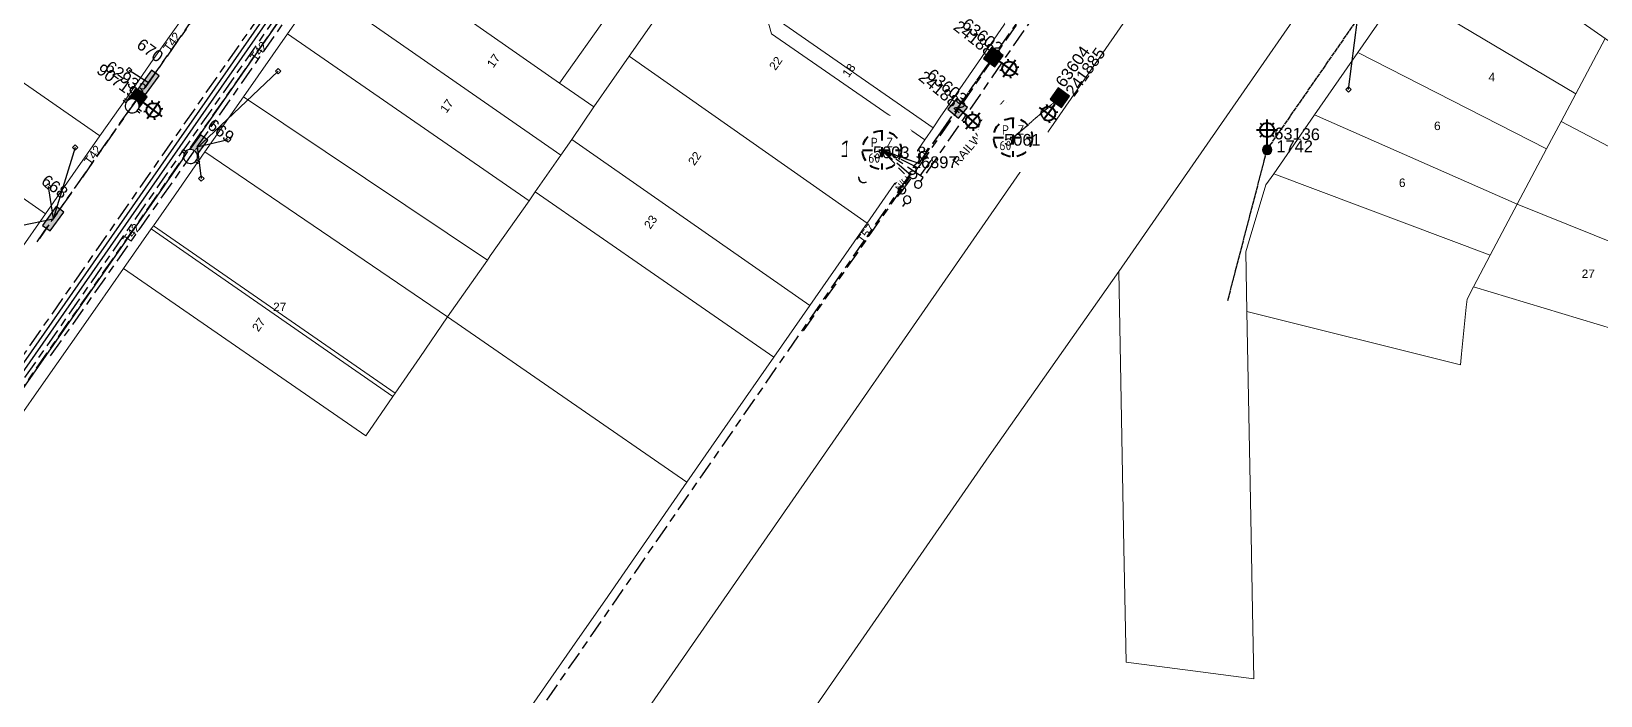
# Model space of a CAD drawing. Header units: metres. Extents: x 309980 to 311407, y 6249141 to 6251386.
# Drawn here: x 310549.5 to 310883.4, y 6249692.1 to 6249833.3 of the extents above; entities that cross this region are included whole.
import ezdxf
from ezdxf.enums import TextEntityAlignment as Align

# ---------------------------------------------------------------- set-up
doc = ezdxf.new("R2010")
doc.units = ezdxf.units.M
for name, pattern in [('Cable Exist OH', [1, 1, 0]), ('Cable Exist UG', [8.2, 4, -1.2, 1.8, -1.2]), ('Dash', [5, 3, -2]), ('HIDDEN', [0.375, 0.25, -0.125]), ('HIDDEN2', [0.1875, 0.125, -0.0625])]:
    doc.linetypes.add(name, pattern=pattern)
doc.layers.get('0').update_dxf_attribs({"color": 6})
for name, color, linetype, lineweight in [('Cadastre Buildings_SP_EXT', 9, 'Continuous', 5), ('Cadastre Land Parcels_SP_EXT', 9, 'Continuous', 5), ('Cadastre Other Property_SP_EXT', 9, 'HIDDEN', 5), ('Cadastre Roads_SP_EXT', 9, 'Continuous', 5)]:
    doc.layers.add(name, color=color, linetype=linetype, lineweight=lineweight)
for name, color, linetype in [('Equip_HV_EXT', 7, 'Continuous'), ('Equip_LV_EXT', 7, 'Continuous'), ('Equip_SL_EXT', 7, 'Continuous'), ('Equip_SP_SL_EXT', 7, 'Continuous'), ('Mains_HV_EXT', 7, 'Continuous'), ('Mains_LV_EXT', 7, 'Continuous'), ('Mains_SL_EXT', 7, 'Continuous'), ('Mains_TR_EXT', 7, 'Continuous'), ('Services_SP_EXT', 7, 'Continuous'), ('Sub_SP_EXT', 7, 'Continuous'), ('SupportsOH_SP_TR_HV_LV_SL_EXT', 7, 'Continuous'), ('SupportsUG_SP_LV_EXT', 7, 'Continuous'), ('SupportsUG_SP_LV_SL_EXT', 7, 'Continuous')]:
    doc.layers.add(name, color=color, linetype=linetype)
doc.styles.add('COLUMN_LABEL', font='arial.ttf')
doc.styles.add('iecARIAL', font='arial.ttf', dxfattribs={"height": 2})
doc.styles.add('IESYMBOL1', font='isocp.shx')
doc.styles.add('POLE_LABEL', font='arial.ttf')
doc.styles.add('SLCP_LABEL', font='arial.ttf', dxfattribs={"height": 3.5})
doc.styles.get("Standard").update_dxf_attribs({"font": 'arial.ttf'})
doc.styles.add('SWITCH_LABEL', font='arial.ttf', dxfattribs={"height": 2.5})
doc.linetypes.add('Cable P UG', pattern='A,6,-0.5,["P",Standard,S=1.7,R=0,X=0.5,Y=-1],-2.9', length=9.4)

# ---------------------------------------------------------------- blocks, each defined once
blk = doc.blocks.new('SUB_PADMOUNT_EXT')
for points in [[(0, 0), (-3.84, 1.92), (-3.84, -1.92)], [(0, 0), (3.84, 1.92), (3.84, -1.92)]]:
    blk.add_hatch(color=256).paths.add_polyline_path(points)
for p, q in [((3.84, 1.92), (-3.84, -1.92)), ((-3.84, 1.92), (3.84, -1.92))]:
    blk.add_line(p, q)
blk.add_lwpolyline([(-3.84, -1.92), (3.84, -1.92), (3.84, 1.92), (-3.84, 1.92)], close=True)
for tag, height, flags, p in [('ASSET_NUM', 3.5, 8, (2, 2)), ('STREET_CODE', 0.2, 9, (1.5, 0)), ('CONSTRUCTED_VOLTAGE', 0.2, 9, (1.5, -0.2)), ('OPERATING_VOLTAGE', 0.2, 9, (1.5, -0.6)), ('ORIENTATION', 0.2, 9, (1.5, -0.8)), ('OWNED_BY', 0.2, 9, (1.5, -1)), ('OPERATED_BY', 0.2, 9, (1.5, -1.2)), ('SECONDARY_VOLTAGE', 0.2, 9, (1.5, -1.6)), ('STATE', 0.2, 9, (1.5, -1.8)), ('SUBSTATION_TYPE', 0.2, 9, (1.5, -2.2)), ('STREETNAME', 0.2, 9, (1.5, -3)), ('SUBURB', 0.2, 9, (1.5, -3.2)), ('NO_PHASES', 0.2, 9, (1.5, -0.4)), ('MAINTAINED_BY', 0.2, 9, (1.5, -1.4)), ('PARENT', 0.2, 9, (1.5, -2)), ('USAGE', 0.2, 9, (1.5, -2.4)), ('LEGEND', 0.2, 9, (1.5, -2.6)), ('LOCATION', 0.2, 9, (1.5, -2.8)), ('NOTES', 0.2, 9, (1.5, -3.4)), ('Z', 0.2, 1, (1.5, -3.6))]:
    blk.add_attdef(tag, text='', height=height, dxfattribs=dict(flags=flags)).set_placement(p, align=Align.MIDDLE_LEFT)
blk = doc.blocks.new('COLUMN_EXT')
blk.add_hatch(color=256).paths.add_polyline_path([(-1.49, 1.48), (-1.49, -1.49), (1.48, -1.49), (1.48, 1.48)])
blk.add_lwpolyline([(-1.49, -1.49), (1.48, -1.49), (1.48, 1.48), (-1.49, 1.48)], close=True)
for tag, height, style, flags, p in [('STRUCTURE_PLANT_NUMBER', 0.2, 'POLE_LABEL', 9, (1.81, 0.03)), ('ASSET_NUM', 2.5, 'COLUMN_LABEL', 8, (2, 2)), ('STREET_CODE', 0.2, 'COLUMN_LABEL', 9, (1.81, -0.2))]:
    blk.add_attdef(tag, text='', height=height, dxfattribs=dict(style=style, flags=flags)).set_placement(p, align=Align.MIDDLE_LEFT)
at = {"flags": 1}
blk.add_attdef('Z', (1.81, -2.35), '', height=0.2, dxfattribs=at)
at = {"flags": 9}
for tag, p in [('COLUMN_TYPE', (1.81, -0.4)), ('OWNED_BY', (1.81, -0.6)), ('STATE', (1.81, -0.8)), ('USAGE', (1.81, -1)), ('STREETNAME', (1.81, -1.6)), ('SUBURB', (1.81, -1.8)), ('LEGEND', (1.81, -1.2)), ('LOCATION', (1.81, -1.4)), ('NOTES', (1.81, -2))]:
    blk.add_attdef(tag, text='', height=0.2, dxfattribs=at).set_placement(p, align=Align.MIDDLE_LEFT)
blk = doc.blocks.new('PILLAR_EXT')
blk.add_hatch(color=256).paths.add_polyline_path([(-2.475, 0.99), (-2.475, -0.99), (2.475, -0.99), (2.475, 0.99)])
blk.add_lwpolyline([(-2.475, -0.99), (2.475, -0.99), (2.475, 0.99), (-2.475, 0.99)], close=True)
at = {"style": 'iecARIAL', "flags": 8}
blk.add_attdef('ASSET_NUM', (1.5, 3.5), '', height=2.5, dxfattribs=at)
for tag, p, flags in [('OWNED_BY', (0, -0.2), 9), ('STATE', (0, -0.4), 9), ('SUPPORT_TYPE', (0, -0.6), 9), ('STREETNAME', (0, -1.8), 9), ('SUBURB', (0, -2), 1), ('USAGE', (0, -0.8), 9), ('LEGEND', (0, -1), 9), ('LOCATION', (0, -1.2), 9), ('NOTES', (0, -1.4), 9), ('PARENT', (0, -1.6), 9)]:
    blk.add_attdef(tag, p, '', height=0.2, dxfattribs=dict(flags=flags))
blk = doc.blocks.new('SL_LANTERN_EXT')
at = {"lineweight": 40}
for p, q in [((-2.25, 4.22), (2.25, 4.22)), ((-1.46, 5.68), (-1.06, 5.28)), ((0, 1.97), (0, 6.47)), ((1.46, 5.68), (1.06, 5.28)), ((-1.46, 2.76), (-1.06, 3.16)), ((0, 0), (0, 2.72)), ((1.46, 2.76), (1.06, 3.16))]:
    blk.add_line(p, q, dxfattribs=at)
blk.add_circle((0, 4.22), 1.5, dxfattribs=at)
at = {"style": 'iecARIAL', "flags": 8}
blk.add_attdef('ASSET_NUM', (1.5, 1.5), '', height=2.5, dxfattribs=at)
for tag, p, height, flags in [('OPERATING_VOLTAGE', (0.98, -1.65), 0.2, 9), ('ORIENTATION', (0.98, -1.85), 0.2, 9), ('OWNED_BY', (0.98, -2.05), 0.2, 9), ('STATE', (0.98, -2.25), 0.2, 9), ('CONSTRUCTED_VOLTAGE', (0.98, -0.65), 0.2, 9), ('CONTROL_TYPE', (0.98, -0.85), 0.2, 9), ('LANTERN_PURPOSE', (0.98, -1.05), 0.2, 9), ('LANTERN_TYPE', (0.98, -1.25), 0.2, 9), ('NO_PHASES', (0.98, -1.45), 0.2, 9), ('USAGE', (0.98, -2.45), 0.2, 9), ('CEXIST', (0.98, -2.65), 0.2, 9), ('CNEW', (0.98, -2.85), 0.2, 9), ('CNUMBER', (0.98, -3.05), 0.2, 9), ('CREMOVE', (0.98, -3.25), 0.2, 9), ('CREPLACE', (0.98, -3.45), 0.2, 9), ('LNUMBER', (2.18, -3.25), 2.5, 8), ('LKINGHEIGHT', (0.98, -3.65), 0.2, 9), ('LBRACKET', (0.98, -3.85), 0.2, 9), ('LBRACKETVOCAB', (0.98, -4.05), 0.2, 9), ('LCATEGORY', (0.98, -4.25), 0.2, 9), ('LCHARGE1', (0.98, -4.45), 0.2, 9), ('LCHARGE1PERCENT', (0.98, -4.65), 0.2, 9), ('LCHARGE2', (0.98, -4.85), 0.2, 9), ('LCHARGE2PERCENT', (0.98, -5.05), 0.2, 9), ('LCHARGE3', (0.98, -5.25), 0.2, 9), ('LCHARGE3PERCENT', (0.98, -5.45), 0.2, 9), ('LEXIST', (0.98, -5.65), 0.2, 9), ('LLAMP', (0.98, -5.85), 0.2, 9), ('LLAMPVOCAB', (0.98, -6.05), 0.2, 9), ('LMAST', (0.98, -6.25), 0.2, 9), ('LMASTVOCAB', (0.98, -6.45), 0.2, 9), ('LNEW', (0.98, -6.65), 0.2, 9), ('LANTNUMBER', (0.98, -6.85), 0.2, 9), ('STREETNAME', (0.98, -9.25), 0.2, 9), ('SUBURB', (0.98, -9.45), 0.2, 1), ('LOUTREACH', (0.98, -7.25), 0.2, 9), ('LOUTREACHVOCAB', (0.98, -7.45), 0.2, 9), ('LRATECODE', (0.98, -7.65), 0.2, 9), ('LREMOVE', (0.98, -7.85), 0.2, 9), ('LREPLACE', (0.98, -8.05), 0.2, 9), ('LTYPE', (0.98, -8.25), 0.2, 9), ('LTYPEVOCAB', (0.98, -8.45), 0.2, 9), ('LEGEND', (0.98, -8.65), 0.2, 9), ('LOCATION', (0.98, -8.85), 0.2, 9), ('NOTES', (0.98, -9.05), 0.2, 9)]:
    blk.add_attdef(tag, p, '', height=height, dxfattribs=dict(flags=flags))
blk = doc.blocks.new('CCP_EXT')
blk.add_wipeout([(0, 0.57), (0.57, 0), (0, -0.57), (-0.57, 0)])
blk.add_lwpolyline([(-0.57, 0), (0, 0.57), (0.57, 0), (0, -0.57), (-0.57, 0)])
at = {"flags": 1}
blk.add_attdef('Z', (0, 0), '', height=0.2, dxfattribs=at)
at = {"flags": 9}
for tag, p in [('CCP_TYPE', (0, 0)), ('CONSTRUCTED_VOLTAGE', (0, -0.2)), ('OPERATING_VOLTAGE', (0, -0.6)), ('ORIENTATION', (0, -0.8)), ('OWNED_BY', (0, -1)), ('STATE', (0, -1.8)), ('NO_PHASES', (0, -0.4)), ('USAGE', (0, -1.2)), ('LEGEND', (0, -1.4)), ('LIFE_SUPPORT', (0, -1.6)), ('NOTES', (0, -2))]:
    blk.add_attdef(tag, text='', height=0.2, dxfattribs=at).set_placement(p, align=Align.MIDDLE_LEFT)
blk = doc.blocks.new('POLE_EXT')
blk.add_hatch(color=256).paths.add_polyline_path([(-1, 0, 1), (1, 0, 1)])
blk.add_lwpolyline([(-1, 0, 1), (1, 0, 1)], format="xyb", close=True)
for tag, height, flags, p in [('pNumber', 2.5, 8, (-17.84, 2.07)), ('OWNED_BY', 0.2, 9, (1.35, -0.4)), ('SPECIAL_USE', 0.2, 9, (1.35, -0.8)), ('STATE', 0.2, 9, (1.35, -1)), ('cLV', 0.2, 9, (1.35, -1.4)), ('hDepth', 0.2, 9, (1.35, -1.6)), ('hDia', 0.2, 9, (1.35, -1.8)), ('cHV', 0.2, 9, (1.35, -2)), ('cLinedev', 0.2, 9, (1.35, -3.4)), ('PARENT', 0.2, 9, (1.35, -0.6)), ('USAGE', 0.2, 9, (1.35, -1.2)), ('LBRACKET', 0.2, 9, (1.35, -2.2)), ('LExisting', 0.2, 9, (1.35, -2.4)), ('LANTNUMBER', 0.2, 9, (1.35, -2.6)), ('LOther', 0.2, 9, (1.35, -2.8)), ('LRemove', 0.2, 9, (1.35, -3)), ('LEGEND', 0.2, 9, (1.35, -3.2)), ('pExisting', 0.2, 9, (1.35, -3.8)), ('pFooting', 0.2, 9, (1.35, -4.4)), ('pNew', 0.2, 9, (1.35, -4.6)), ('pRelocate', 0.2, 9, (1.35, -5)), ('pRemove', 0.2, 9, (1.35, -5.2)), ('pReplace', 0.2, 9, (1.35, -5.4)), ('pStay', 0.2, 9, (1.35, -5.6)), ('pType', 0.2, 9, (1.35, -5.8)), ('cspan', 0.2, 9, (1.35, -6)), ('STREETNAME', 0.2, 9, (1.35, -6.2)), ('SUBURB', 0.2, 9, (1.35, -6.4)), ('LOCATION', 0.2, 9, (1.35, -3.6)), ('PFNUMBER', 0.2, 9, (1.35, -4)), ('NEWPFNUMBER', 0.2, 9, (1.35, -4.2)), ('NOTES', 0.2, 9, (1.35, -6.6)), ('OPERATED_BY', 0.2, 9, (1.36, -7.01)), ('MAINTAINED_BY', 0.2, 9, (1.36, -6.81))]:
    blk.add_attdef(tag, text='', height=height, dxfattribs=dict(flags=flags)).set_placement(p, align=Align.MIDDLE_LEFT)
at = {"style": 'POLE_LABEL'}
for tag, height, flags, p in [('STRUCTURE_PLANT_NUMBER', 0.2, 9, (1.35, 0.03)), ('ASSET_NUM', 2.5, 8, (2, 2)), ('STREET_CODE', 0.2, 9, (1.35, -0.2))]:
    blk.add_attdef(tag, text='', height=height, dxfattribs=dict(at, flags=flags)).set_placement(p, align=Align.MIDDLE_LEFT)
at = {"flags": 1}
blk.add_attdef('Z', (1.35, -7.33), '', height=0.2, dxfattribs=at)
blk = doc.blocks.new('LV_UG_LINKS_OPEN_EXT')
for p, q in [((-0.25, 1.47), (-0.25, 2.22)), ((0.25, 1.47), (0.25, 2.22)), ((-0.25, -1.47), (-0.25, -2.22)), ((0.25, -1.47), (0.25, -2.22))]:
    blk.add_line(p, q)
at = {"flags": 9}
for tag, p in [('ACTUAL_STATUS', (0, 0)), ('CONSTRUCTED_VOLTAGE', (0, -0.2)), ('OPERATING_VOLTAGE', (0, -0.6)), ('ORIENTATION', (0, -0.8)), ('STATE', (0, -1)), ('SWITCH_TYPE', (0, -1.2)), ('NO_PHASES', (0, -0.4)), ('USAGE', (0, -1.4)), ('NOTES', (0, -1.6))]:
    blk.add_attdef(tag, text='', height=0.2, dxfattribs=at).set_placement(p, align=Align.MIDDLE_LEFT)
at = {"flags": 1}
blk.add_attdef('Z', (0, 0), '', height=0.2, dxfattribs=at)
blk.add_wipeout([(-0.25, 1.47), (-0.43, 1.43), (-0.61, 1.36), (-0.77, 1.28), (-0.93, 1.17), (-1.07, 1.05), (-1.19, 0.9), (-1.29, 0.75), (-1.38, 0.58), (-1.44, 0.4), (-1.48, 0.22), (-1.49, 0.03), (-1.49, -0.16), (-1.45, -0.34), (-1.4, -0.52), (-1.32, -0.69), (-1.23, -0.85), (-1.11, -1), (-0.98, -1.13), (-0.83, -1.24), (-0.66, -1.34), (-0.49, -1.41), (-0.31, -1.46), (-0.13, -1.49), (0.06, -1.49), (0.25, -1.47), (0.43, -1.43), (0.61, -1.36), (0.77, -1.28), (0.93, -1.17), (1.07, -1.05), (1.19, -0.9), (1.29, -0.75), (1.38, -0.58), (1.44, -0.4), (1.48, -0.22), (1.49, -0.03), (1.49, 0.16), (1.45, 0.34), (1.4, 0.52), (1.32, 0.69), (1.23, 0.85), (1.11, 1), (0.98, 1.13), (0.83, 1.24), (0.66, 1.34), (0.49, 1.41), (0.31, 1.46), (0.13, 1.49), (-0.06, 1.49)])
blk.add_lwpolyline([(0, -1.49, 1), (0, 1.49, 1)], format="xyb", close=True)
blk = doc.blocks.new('LV_UG_DFUSE_CLOSED_EXT')
for points in [[(1, 0), (0, 0)], [(5.04, 0.73), (2.16, -0.72)], [(5.05, -0.71), (2.16, 0.72)], [(6.2, 0.01), (7.2, 0.01)]]:
    blk.add_lwpolyline(points)
for centre in [(1.8, 0), (5.4, 0.01)]:
    blk.add_circle(centre, 0.8)
at = {"flags": 9}
for tag, p in [('ACTUAL_STATUS', (0, 0)), ('CONSTRUCTED_VOLTAGE', (0, -0.2)), ('OPERATING_VOLTAGE', (0, -0.6)), ('ORIENTATION', (0, -0.8)), ('STATE', (0, -1)), ('SWITCH_TYPE', (0, -1.2)), ('NO_PHASES', (0, -0.4)), ('USAGE', (0, -1.4)), ('NOTES', (0, -1.6))]:
    blk.add_attdef(tag, text='', height=0.2, dxfattribs=at).set_placement(p, align=Align.MIDDLE_LEFT)
at = {"flags": 1}
blk.add_attdef('Z', (0, 0), '', height=0.2, dxfattribs=at)
blk = doc.blocks.new('SWG_HOLEC_SU_EXT')
blk.add_line((1.8, -2), (5.8, -2))
for points in [[(1, 0), (0, 0)], [(6.6, 0), (7.6, 0)]]:
    blk.add_lwpolyline(points)
for points in [[(1.8, -0.8, 1), (1.8, 0.8, 1)], [(5.8, -0.8, 1), (5.8, 0.8, 1)]]:
    blk.add_lwpolyline(points, format="xyb", close=True)
at = {"style": 'SWITCH_LABEL', "flags": 8}
blk.add_attdef('ASSET_NUM', text='', height=2.5, rotation=179.9544, dxfattribs=at).set_placement((-2.4, 0), align=Align.MIDDLE_LEFT)
at = {"flags": 1}
blk.add_attdef('Z', (0, 0), '', height=0.2, dxfattribs=at)
at = {"flags": 9}
for tag, p in [('ACTUAL_STATUS', (0, -0.4)), ('CONSTRUCTED_VOLTAGE', (0, -0.6)), ('OPERATING_VOLTAGE', (0, -1)), ('ORIENTATION', (0, -1.2)), ('OWNED_BY', (0, -1.4)), ('STATE', (0, -1.8)), ('SWITCH_TYPE', (0, -2)), ('STREETNAME', (0, -2.6)), ('SUBURB', (0, -2.8)), ('NO_PHASES', (0, -0.8)), ('PARENT', (0, -1.6)), ('USAGE', (0, -2.2)), ('LOCATION', (0, -2.4)), ('NOTES', (0, -3))]:
    blk.add_attdef(tag, text='', height=0.2, dxfattribs=at).set_placement(p, align=Align.MIDDLE_LEFT)
at = {"style": 'SWITCH_LABEL', "flags": 9}
blk.add_attdef('STREET_CODE', text='', height=0.2, dxfattribs=at).set_placement((0, -0.2), align=Align.MIDDLE_LEFT)
blk = doc.blocks.new('SWG_HOLEC_SU_NO_EXT')
blk.add_line((1.8, -2), (5.8, -2))
for points in [[(1, 0), (0, 0)], [(6.6, 0), (7.6, 0)]]:
    blk.add_lwpolyline(points)
for points in [[(1.8, -0.8, 1), (1.8, 0.8, 1)], [(5.8, -0.8, 1), (5.8, 0.8, 1)]]:
    blk.add_lwpolyline(points, format="xyb", close=True)
at = {"insert": (5.31, -3.64), "char_height": 1.4, "width": 3.8863, "attachment_point": 1, "rotation": 180}
blk.add_mtext('{\\fArial|b0|i0|c0|p34;N/O}', dxfattribs=at)
at = {"style": 'SWITCH_LABEL', "flags": 8}
blk.add_attdef('ASSET_NUM', text='', height=2.5, rotation=179.9544, dxfattribs=at).set_placement((-2.4, 0), align=Align.MIDDLE_LEFT)
at = {"flags": 1}
blk.add_attdef('Z', (0, 0), '', height=0.2, dxfattribs=at)
at = {"flags": 9}
for tag, p in [('ACTUAL_STATUS', (0, -0.4)), ('CONSTRUCTED_VOLTAGE', (0, -0.6)), ('OPERATING_VOLTAGE', (0, -1)), ('ORIENTATION', (0, -1.2)), ('OWNED_BY', (0, -1.4)), ('STATE', (0, -1.8)), ('SWITCH_TYPE', (0, -2)), ('STREETNAME', (0, -2.6)), ('SUBURB', (0, -2.8)), ('NO_PHASES', (0, -0.8)), ('PARENT', (0, -1.6)), ('USAGE', (0, -2.2)), ('LOCATION', (0, -2.4)), ('NOTES', (0, -3))]:
    blk.add_attdef(tag, text='', height=0.2, dxfattribs=at).set_placement(p, align=Align.MIDDLE_LEFT)
at = {"style": 'SWITCH_LABEL', "flags": 9}
blk.add_attdef('STREET_CODE', text='', height=0.2, dxfattribs=at).set_placement((0, -0.2), align=Align.MIDDLE_LEFT)
blk = doc.blocks.new('SLCP_ZELL_EXT')
blk.add_wipeout([(-0.24, 7.5), (-0.71, 7.47), (-1.17, 7.41), (-1.64, 7.32), (-2.09, 7.21), (-2.54, 7.06), (-2.98, 6.89), (-3.41, 6.69), (-3.82, 6.46), (-4.22, 6.21), (-4.6, 5.93), (-4.96, 5.63), (-5.31, 5.31), (-5.63, 4.96), (-5.93, 4.6), (-6.21, 4.22), (-6.46, 3.82), (-6.69, 3.41), (-6.89, 2.98), (-7.06, 2.54), (-7.21, 2.09), (-7.32, 1.64), (-7.41, 1.17), (-7.47, 0.71), (-7.5, 0.24), (-7.5, -0.24), (-7.47, -0.71), (-7.41, -1.17), (-7.32, -1.64), (-7.21, -2.09), (-7.06, -2.54), (-6.89, -2.98), (-6.69, -3.41), (-6.46, -3.82), (-6.21, -4.22), (-5.93, -4.6), (-5.63, -4.96), (-5.31, -5.31), (-4.96, -5.63), (-4.6, -5.93), (-4.22, -6.21), (-3.82, -6.46), (-3.41, -6.69), (-2.98, -6.89), (-2.54, -7.06), (-2.09, -7.21), (-1.64, -7.32), (-1.17, -7.41), (-0.71, -7.47), (-0.24, -7.5), (0.24, -7.5), (0.71, -7.47), (1.17, -7.41), (1.64, -7.32), (2.09, -7.21), (2.54, -7.06), (2.98, -6.89), (3.41, -6.69), (3.82, -6.46), (4.22, -6.21), (4.6, -5.93), (4.96, -5.63), (5.31, -5.31), (5.63, -4.96), (5.93, -4.6), (6.21, -4.22), (6.46, -3.82), (6.69, -3.41), (6.89, -2.98), (7.06, -2.54), (7.21, -2.09), (7.32, -1.64), (7.41, -1.17), (7.47, -0.71), (7.5, -0.24), (7.5, 0.24), (7.47, 0.71), (7.41, 1.17), (7.32, 1.64), (7.21, 2.09), (7.06, 2.54), (6.89, 2.98), (6.69, 3.41), (6.46, 3.82), (6.21, 4.22), (5.93, 4.6), (5.63, 4.96), (5.31, 5.31), (4.96, 5.63), (4.6, 5.93), (4.22, 6.21), (3.82, 6.46), (3.41, 6.69), (2.98, 6.89), (2.54, 7.06), (2.09, 7.21), (1.64, 7.32), (1.17, 7.41), (0.71, 7.47), (0.24, 7.5)])
at = {"linetype": 'Dash', "lineweight": 40, "ltscale": 0.7}
for p, q in [((0, 4.11), (0, -4.11)), ((-4.11, 0), (4.11, 0))]:
    blk.add_line(p, q, dxfattribs=at)
blk.add_circle((0, 0), 4.11, dxfattribs=at)
at = {"lineweight": 40, "style": 'IESYMBOL1'}
for s, p in [('P', (-1.6, 0)), ('Z', (1.7, 0)), ('60', (-1.61, -3.31))]:
    blk.add_text(s, height=2, dxfattribs=at).set_placement(p, align=Align.BOTTOM_CENTER)
at = {"flags": 1}
blk.add_attdef('Z', (0, 0), '', height=0.2, dxfattribs=at)
at = {"style": 'SLCP_LABEL'}
for tag, height, flags, p in [('ASSET_NUM', 2.5, 8, (2, 2)), ('STREET_CODE', 0.2, 9, (0, -0.2))]:
    blk.add_attdef(tag, text='', height=height, dxfattribs=dict(at, flags=flags)).set_placement(p, align=Align.MIDDLE_LEFT)
at = {"flags": 9}
for tag, p in [('CONSTRUCTED_VOLTAGE', (0, -0.4)), ('CONTROL_TYPE', (0, -0.6)), ('OPERATING_VOLTAGE', (0, -1)), ('ORIENTATION', (0, -1.2)), ('OWNED_BY', (0, -1.4)), ('STATE', (0, -2)), ('NO_PHASES', (0, -0.8)), ('USAGE', (0, -1.6)), ('LOCATION', (0, -1.8)), ('NOTES', (0, -2.2))]:
    blk.add_attdef(tag, text='', height=0.2, dxfattribs=at).set_placement(p, align=Align.MIDDLE_LEFT)

msp = doc.modelspace()

# ---------------------------------------------------------------- linework, layer by layer
at = {"layer": 'Cadastre Buildings_SP_EXT', "linetype": 'Continuous'}
for points in [[(310690.66, 6249848.04), (310639.36, 6249883.68), (310628.56, 6249868.07), (310672.45, 6249837.2), (310661.89, 6249822.31), (310669.18, 6249817.28), (310676.68, 6249828.06), (310690.66, 6249848.04)], [(310859.88, 6249785.72), (310813.82, 6249803.08), (310812.17, 6249800.73), (310808.61, 6249788.9), (310807.86, 6249786.43), (310808.1, 6249773.76), (310853.55, 6249762.43), (310853.79, 6249764.74), (310854.75, 6249774.68), (310854.95, 6249776.41), (310856.33, 6249779.02), (310859.88, 6249785.72)], [(310707.49, 6249764.06), (310656.71, 6249799.24), (310655.37, 6249797.32), (310647.13, 6249785.63), (310646.53, 6249784.71), (310638.05, 6249772.64), (310688.97, 6249737.48), (310698.19, 6249750.72), (310707.49, 6249764.06)]]:
    msp.add_lwpolyline(points, close=True, dxfattribs=at)
at = {"layer": 'Cadastre Land Parcels_SP_EXT', "linetype": 'Continuous'}
msp.add_lwpolyline([(310713.33, 6249685.45), (310731.71, 6249711.97), (310753.26, 6249743.06), (310780.83, 6249782.26), (310846.9, 6249877.49), (310849.29, 6249880.87), (310825.15, 6249897.54), (310632.7, 6249620.14)], dxfattribs=at)
for points in [[(310730.11, 6249875.93), (310714.87, 6249862.07), (310709.38, 6249868.43), (310705.8, 6249873.05), (310704.24, 6249875.06), (310699.45, 6249881.96), (310696.7, 6249886.29), (310693.34, 6249891.79), (310693.25, 6249890.68), (310692.82, 6249885.51), (310698.39, 6249864.61), (310705.64, 6249837.64), (310741.33, 6249812.83), (310743.01, 6249815.28), (310744.35, 6249817.2), (310756.43, 6249834.66), (310765.01, 6249847.03), (310766.93, 6249849.79), (310768.67, 6249852.22), (310732.57, 6249879.52), (310730.11, 6249875.93)], [(310628.56, 6249868.07), (310626.63, 6249865.29), (310618.06, 6249852.97), (310661.89, 6249822.31), (310672.45, 6249837.2), (310628.56, 6249868.07)], [(310664.46, 6249810.36), (310669.18, 6249817.28), (310661.89, 6249822.31), (310618.06, 6249852.97), (310610.83, 6249842.67), (310662.11, 6249807), (310664.46, 6249810.36)], [(310884.36, 6249831.83), (310851.77, 6249854.59), (310849.22, 6249854.14), (310840.91, 6249842.16), (310878.1, 6249820.08), (310884.36, 6249831.83)], [(310739.57, 6249810.26), (310706.94, 6249832.81), (310705.64, 6249837.64), (310690.66, 6249848.04), (310676.68, 6249828.06), (310727.29, 6249792.57), (310739.57, 6249810.26)], [(310662.11, 6249807), (310610.83, 6249842.67), (310603.98, 6249832.84), (310655.37, 6249797.32), (310656.71, 6249799.24), (310662.11, 6249807)], [(310878.1, 6249820.08), (310840.91, 6249842.16), (310831.71, 6249828.88), (310871.86, 6249808.33), (310875.01, 6249814.21), (310878.1, 6249820.08)], [(310741.33, 6249812.83), (310705.64, 6249837.64), (310706.94, 6249832.81), (310739.57, 6249810.26), (310741.33, 6249812.83)], [(310552.5, 6249794.57), (310502.12, 6249829.72), (310496.29, 6249821.35), (310546.77, 6249786.35), (310552.5, 6249794.57)], [(310895.21, 6249824.26), (310884.36, 6249831.83), (310878.1, 6249820.08), (310875.01, 6249814.21), (310886.59, 6249808.05), (310895.21, 6249824.26)], [(310715.15, 6249775.08), (310727.29, 6249792.57), (310676.68, 6249828.06), (310669.18, 6249817.28), (310664.46, 6249810.36), (310715.15, 6249775.08)], [(310871.86, 6249808.33), (310831.71, 6249828.88), (310822.5, 6249815.6), (310865.65, 6249796.6), (310871.86, 6249808.33)], [(310865.65, 6249796.6), (310822.5, 6249815.6), (310813.82, 6249803.08), (310859.88, 6249785.72), (310865.65, 6249796.6)], [(310886.59, 6249808.05), (310875.01, 6249814.21), (310871.86, 6249808.33), (310865.65, 6249796.6), (310909.63, 6249778.86), (310914.03, 6249793.45), (310886.59, 6249808.05)], [(310707.49, 6249764.06), (310715.15, 6249775.08), (310664.46, 6249810.36), (310662.11, 6249807), (310656.71, 6249799.24), (310707.49, 6249764.06)], [(310909.63, 6249778.86), (310865.65, 6249796.6), (310859.88, 6249785.72), (310856.33, 6249779.02), (310905.2, 6249764.27), (310909.63, 6249778.86)], [(310626.39, 6249755.67), (310575, 6249791.35), (310569.1, 6249782.9), (310620.63, 6249747.36), (310626.39, 6249755.67)], [(310575, 6249791.35), (310626.39, 6249755.67), (310626.88, 6249756.37), (310575.46, 6249792.01), (310575, 6249791.35)]]:
    msp.add_lwpolyline(points, close=True, dxfattribs=at)
at = {"layer": 'Cadastre Other Property_SP_EXT', "linetype": 'HIDDEN2'}
msp.add_lwpolyline([(310733.07, 6249808.97), (310730.5, 6249805.28), (310734.24, 6249802.69), (310736.81, 6249806.38), (310733.07, 6249808.97)], close=True, dxfattribs=at)
at = {"layer": 'Cadastre Roads_SP_EXT', "linetype": 'Continuous'}
for points in [[(310632.7, 6249620.14), (310825.15, 6249897.54)], [(310756.43, 6249834.66), (310744.35, 6249817.2), (310743.01, 6249815.28), (310741.33, 6249812.83), (310739.57, 6249810.26), (310727.29, 6249792.57), (310715.15, 6249775.08), (310707.49, 6249764.06), (310698.19, 6249750.72), (310688.97, 6249737.48), (310682.91, 6249728.76), (310677.19, 6249720.43), (310671.51, 6249712.26), (310665.69, 6249703.96), (310660.03, 6249695.82), (310654.21, 6249687.41)]]:
    msp.add_lwpolyline(points, dxfattribs=at)
at = {"layer": 'Mains_LV_EXT', "linetype": 'Cable Exist UG'}
for points in [[(310574.43, 6249822.48), (310585.36, 6249838.1)], [(310550.72, 6249788.62), (310554.14, 6249793.51)]]:
    msp.add_lwpolyline(points, dxfattribs=at)
at = {"layer": 'Mains_LV_EXT', "linetype": 'Cable Exist OH'}
msp.add_lwpolyline([(310804.06, 6249776.1), (310812.4, 6249808.15)], dxfattribs=at)
at = {"layer": 'Services_SP_EXT'}
msp.add_lwpolyline([(310547.24, 6249792.09), (310554.14, 6249793.51)], dxfattribs=at)

# ---------------------------------------------------------------- block references
at = {"layer": 'Equip_HV_EXT'}
ref = msp.add_blockref('SWG_HOLEC_SU_EXT', (310735.95, 6249802.31), dxfattribs=dict(at, rotation=54.25182754434762))
ref.add_attrib('ASSET_NUM', 'C507', dxfattribs={"layer": '0', "height": 2.5, "style": 'SWITCH_LABEL'}).set_placement((310733.56, 6249803.56), align=Align.TOP_RIGHT)
ref = msp.add_blockref('SWG_HOLEC_SU_EXT', (310738.12, 6249804.3), dxfattribs=dict(at, rotation=234.3379414422491))
ref.add_attrib('ASSET_NUM', 'C508', dxfattribs={"layer": '0', "height": 2.5, "style": 'SWITCH_LABEL'}).set_placement((310735.72, 6249805.55), align=Align.BOTTOM_CENTER)
ref = msp.add_blockref('SWG_HOLEC_SU_NO_EXT', (310739.23, 6249802.26), dxfattribs=dict(at, rotation=234.4159728372053))
ref.add_attrib('ASSET_NUM', '26897', dxfattribs={"layer": '0', "height": 2.5, "style": 'SWITCH_LABEL'}).set_placement((310736.83, 6249803.51), align=Align.BOTTOM_LEFT)
at = {"layer": 'Equip_LV_EXT'}
for p, rotation in [((310730.93, 6249807.59), 318.9166354634469), ((310731.08, 6249807.88), 340.0450625887652)]:
    msp.add_blockref('LV_UG_DFUSE_CLOSED_EXT', p, dxfattribs=dict(at, rotation=rotation))
at = {"layer": 'Equip_SP_SL_EXT'}
ref = msp.add_blockref('SL_LANTERN_EXT', (310754.15, 6249827.89), dxfattribs=dict(at, rotation=234.1401618681111))
ref.add_attrib('ASSET_NUM', '63602', dxfattribs={"layer": '0', "height": 2.5, "rotation": 321.6819, "style": 'iecARIAL'}).set_placement((310755.65, 6249829.39), align=Align.MIDDLE_RIGHT)
ref = msp.add_blockref('SL_LANTERN_EXT', (310768.31, 6249819.26), dxfattribs=dict(at, rotation=144.0451132520149))
ref.add_attrib('ASSET_NUM', '63604', dxfattribs={"layer": '0', "height": 2.5, "rotation": 54.1542, "style": 'iecARIAL'}).set_placement((310769.81, 6249820.76), align=Align.BOTTOM_LEFT)
ref = msp.add_blockref('SL_LANTERN_EXT', (310572.05, 6249819.08), dxfattribs=dict(at, rotation=233.7673118565718))
ref.add_attrib('ASSET_NUM', '62933', dxfattribs={"layer": '0', "height": 2.5, "rotation": 324.0732, "style": 'iecARIAL'}).set_placement((310573.55, 6249820.58), align=Align.MIDDLE_RIGHT)
ref = msp.add_blockref('SL_LANTERN_EXT', (310746.59, 6249816.98), dxfattribs=dict(at, rotation=229.4151608230306))
ref.add_attrib('ASSET_NUM', '63603', dxfattribs={"layer": '0', "height": 2.5, "rotation": 320.4037, "style": 'iecARIAL'}).set_placement((310748.09, 6249818.48), align=Align.MIDDLE_RIGHT)
ref = msp.add_blockref('SL_LANTERN_EXT', (310812.4, 6249808.15), dxfattribs=at)
ref.add_attrib('ASSET_NUM', '63136', dxfattribs={"layer": '0', "height": 2.5, "rotation": 358.7173, "style": 'iecARIAL'}).set_placement((310813.9, 6249809.65), align=Align.BOTTOM_LEFT)
at = {"layer": 'Services_SP_EXT'}
for p in [(310558.83, 6249808.67), (310585.65, 6249802.08)]:
    msp.add_blockref('CCP_EXT', p, dxfattribs=at)
at = {"layer": 'Sub_SP_EXT'}
ref = msp.add_blockref('SUB_PADMOUNT_EXT', (310730.43, 6249808.11), dxfattribs=at)
ref.add_attrib('ASSET_NUM', '1762', dxfattribs={"layer": '0', "height": 3.5}).set_placement((310732.43, 6249808.36), align=Align.MIDDLE_RIGHT)
at = {"layer": 'SupportsOH_SP_TR_HV_LV_SL_EXT'}
ref = msp.add_blockref('POLE_EXT', (310812.4, 6249808.15), dxfattribs=at)
ref.add_attrib('ASSET_NUM', '1742', dxfattribs={"layer": '0', "height": 2.5, "rotation": 359.9931, "style": 'POLE_LABEL'}).set_placement((310814.4, 6249808.9), align=Align.MIDDLE_LEFT)
at = {"layer": 'SupportsUG_SP_LV_EXT'}
ref = msp.add_blockref('PILLAR_EXT', (310574.43, 6249822.48), dxfattribs=dict(at, rotation=234.0009058401896))
ref.add_attrib('ASSET_NUM', '670', dxfattribs={"layer": '0', "height": 2.5, "rotation": 323.9079, "style": 'iecARIAL'}).set_placement((310575.93, 6249825.98), align=Align.BOTTOM_RIGHT)
ref = msp.add_blockref('PILLAR_EXT', (310584.8, 6249808.79), dxfattribs=dict(at, rotation=54.02773738447419))
ref.add_attrib('ASSET_NUM', '669', dxfattribs={"layer": '0', "height": 2.5, "rotation": 323.9914, "style": 'iecARIAL'}).set_placement((310586.3, 6249812.29), align=Align.BOTTOM_LEFT)
ref = msp.add_blockref('PILLAR_EXT', (310554.14, 6249793.51), dxfattribs=dict(at, rotation=233.9025662744951))
ref.add_attrib('ASSET_NUM', '668', dxfattribs={"layer": '0', "height": 2.5, "rotation": 323.9698, "style": 'iecARIAL'}).set_placement((310555.64, 6249797.01), align=Align.BOTTOM_RIGHT)
at = {"layer": 'SupportsUG_SP_LV_SL_EXT'}
ref = msp.add_blockref('COLUMN_EXT', (310754.15, 6249827.89), dxfattribs=dict(at, rotation=234.1401618681111))
ref.add_attrib('ASSET_NUM', '241883', dxfattribs={"layer": '0', "height": 2.5, "rotation": 321.6819, "style": 'COLUMN_LABEL'}).set_placement((310756.15, 6249828.64), align=Align.TOP_RIGHT)
ref = msp.add_blockref('COLUMN_EXT', (310768.31, 6249819.26), dxfattribs=dict(at, rotation=144.0451132520149))
ref.add_attrib('ASSET_NUM', '241885', dxfattribs={"layer": '0', "height": 2.5, "rotation": 54.1542, "style": 'COLUMN_LABEL'}).set_placement((310770.31, 6249820.01), align=Align.MIDDLE_LEFT)
ref = msp.add_blockref('COLUMN_EXT', (310572.05, 6249819.08), dxfattribs=dict(at, rotation=233.7673118677737))
ref.add_attrib('ASSET_NUM', '907196', dxfattribs={"layer": '0', "height": 2.5, "rotation": 324.0732, "style": 'COLUMN_LABEL'}).set_placement((310574.05, 6249819.83), align=Align.TOP_RIGHT)
ref = msp.add_blockref('COLUMN_EXT', (310746.59, 6249816.98), dxfattribs=dict(at, rotation=229.4151608230306))
ref.add_attrib('ASSET_NUM', '241882', dxfattribs={"layer": '0', "height": 2.5, "rotation": 320.4037, "style": 'COLUMN_LABEL'}).set_placement((310748.59, 6249817.73), align=Align.TOP_RIGHT)

# ---------------------------------------------------------------- texts
at = {"layer": 'Cadastre Land Parcels_SP_EXT'}
for s, rotation, p in [('17', 55.0981, (310647.76, 6249825.43)), ('22', 55.2113, (310707.8, 6249824.9)), ('18', 55.1662, (310723.37, 6249823.39)), ('17', 54.9878, (310637.8, 6249815.81)), ('22', 55.2525, (310690.55, 6249804.67)), ('23', 55.1869, (310681.18, 6249791.15)), ('27', 54.8766, (310597.78, 6249769.32))]:
    msp.add_text(s, height=1.8, rotation=rotation, dxfattribs=at).set_placement(p)
for s, p in [('4', (310859.52, 6249822.73)), ('6', (310847.93, 6249812.35)), ('6', (310840.46, 6249800.25)), ('27', (310879.34, 6249780.89)), ('27', (310600.93, 6249773.85))]:
    msp.add_text(s, height=1.8, dxfattribs=at).set_placement(p)
at = {"layer": 'Cadastre Roads_SP_EXT'}
msp.add_text('RAILWAY PDE', height=1.8, rotation=49.4246, dxfattribs=at).set_placement((310746.65, 6249804.64))
at = {"layer": 'Mains_LV_EXT'}
for s, rotation, p in [('T42', 53.9006, (310578.87, 6249828.82)), ('T42', 53.9985, (310597.32, 6249826.83)), ('T42', 53.9091, (310570.26, 6249788.12)), ('T57', 54.1455, (310726.51, 6249788.06))]:
    msp.add_text(s, height=1.8, rotation=rotation, dxfattribs=at).set_placement(p)

# ---------------------------------------------------------------- next in the draw order: linework, layer by layer
at = {"layer": 'Cadastre Buildings_SP_EXT', "linetype": 'Continuous'}
msp.add_lwpolyline([(310626.88, 6249756.37), (310632.13, 6249764), (310638.05, 6249772.64), (310586.43, 6249807.69), (310580.87, 6249799.73), (310575.46, 6249792.01), (310626.88, 6249756.37)], close=True, dxfattribs=at)

# ---------------------------------------------------------------- next in the draw order: block references
at = {"layer": 'Services_SP_EXT'}
for p in [(310570.33, 6249825.08), (310601.99, 6249824.88), (310829.7, 6249820.96), (310591.36, 6249810.36), (310553.03, 6249800.37)]:
    msp.add_blockref('CCP_EXT', p, dxfattribs=at)

# ---------------------------------------------------------------- next in the draw order: texts
at = {"layer": 'Mains_LV_EXT'}
msp.add_text('T42', height=1.8, rotation=54.0102, dxfattribs=at).set_placement((310562.03, 6249804.77))

# ---------------------------------------------------------------- next in the draw order: linework, layer by layer
at = {"layer": 'Cadastre Buildings_SP_EXT', "linetype": 'Continuous'}
for points in [[(310581.33, 6249835.74), (310530.78, 6249870.99), (310519.35, 6249854.53), (310513.57, 6249846.21), (310564.08, 6249811.11), (310569.93, 6249819.43), (310575.57, 6249827.54), (310581.33, 6249835.74)], [(310502.12, 6249829.72), (310552.5, 6249794.57), (310558.33, 6249802.9), (310564.08, 6249811.11), (310513.57, 6249846.21), (310507.82, 6249837.92), (310502.12, 6249829.72)], [(310655.37, 6249797.32), (310603.98, 6249832.84), (310594.64, 6249819.42), (310646.53, 6249784.71), (310647.13, 6249785.63), (310655.37, 6249797.32)], [(310646.53, 6249784.71), (310594.64, 6249819.42), (310586.43, 6249807.69), (310638.05, 6249772.64), (310646.53, 6249784.71)]]:
    msp.add_lwpolyline(points, close=True, dxfattribs=at)
at = {"layer": 'Cadastre Roads_SP_EXT', "linetype": 'Continuous'}
for points in [[(310546.35, 6249750.35), (310552.09, 6249758.57), (310557.72, 6249766.65), (310563.54, 6249774.99), (310569.1, 6249782.9), (310575, 6249791.35), (310575.46, 6249792.01), (310580.87, 6249799.73), (310586.43, 6249807.69), (310594.64, 6249819.42), (310603.98, 6249832.84), (310610.83, 6249842.67), (310618.06, 6249852.97), (310626.63, 6249865.29), (310628.56, 6249868.07), (310639.36, 6249883.68), (310649.63, 6249898.36), (310660.3, 6249913.66), (310670.76, 6249928.72), (310670.76, 6249928.72)], [(310883.8, 6249856.75), (310849.29, 6249880.87), (310846.9, 6249877.49), (310780.83, 6249782.26), (310781.94, 6249723.48), (310782.4, 6249699.2), (310798.26, 6249697.11), (310809.58, 6249695.63), (310809.31, 6249710.13), (310809.01, 6249726.23), (310808.1, 6249773.76), (310807.86, 6249786.43), (310808.61, 6249788.9), (310812.17, 6249800.73), (310813.82, 6249803.08), (310822.5, 6249815.6), (310831.71, 6249828.88), (310840.91, 6249842.16), (310849.22, 6249854.14), (310851.77, 6249854.59), (310884.36, 6249831.83)], [(310581.33, 6249835.74), (310575.57, 6249827.54), (310569.93, 6249819.43), (310564.08, 6249811.11), (310558.33, 6249802.9), (310552.5, 6249794.57), (310546.77, 6249786.35)]]:
    msp.add_lwpolyline(points, dxfattribs=at)
at = {"layer": 'Mains_HV_EXT', "linetype": 'Cable P UG'}
for points in [[(310499.28, 6249307.21), (310480.87, 6249324.6), (310543.52, 6249415.46), (310407.88, 6249509.37), (310449.15, 6249568.56), (310455.97, 6249578.33), (310455.97, 6249578.33), (310519.21, 6249669.03), (310516.97, 6249696.2), (310525.14, 6249722.85), (310535.09, 6249744.62), (310693.3, 6249971.56), (310678.84, 6249993.5), (310699.61, 6250276.28), (310697.32, 6250447.42), (310712.36, 6250491.27), (310443.88, 6250655.55), (310836.73, 6250922.55), (310838.96, 6250937.88), (310821.75, 6250965.93), (310997.43, 6251073.89), (311001.2, 6251084.45), (310842.25, 6251343.04)], [(310500.97, 6249307.26), (310481.22, 6249324.9), (310543.56, 6249415.58), (310409.27, 6249509.63), (310449.85, 6249567.82), (310456.61, 6249577.51), (310456.61, 6249577.51), (310520.24, 6249668.76), (310517.98, 6249696.08), (310526.07, 6249722.49), (310535.97, 6249744.12), (310694.51, 6249971.55), (310679.87, 6249993.77), (310700.66, 6250275.8), (310698.7, 6250447.2), (310713.92, 6250491.32), (310445.73, 6250655.59), (310837.63, 6250921.98), (310840.26, 6250937.89), (310823.3, 6250965.71), (310998.25, 6251073.22), (311002.31, 6251084.56), (310866.6, 6251305.34), (310901.49, 6251326.77)], [(310502.48, 6249307.3), (310483.85, 6249325.19), (310546.33, 6249416.08), (310412.06, 6249510.12), (310451.49, 6249566.67), (310458.25, 6249576.36), (310458.25, 6249576.36), (310522.29, 6249668.2), (310520, 6249695.86), (310527.95, 6249721.78), (310537.71, 6249743.13), (310696.93, 6249971.52), (310681.91, 6249994.3), (310702.66, 6250275.73), (310700.71, 6250446.88)]]:
    msp.add_lwpolyline(points, dxfattribs=at)
at = {"layer": 'Mains_LV_EXT', "linetype": 'Cable Exist OH'}
msp.add_lwpolyline([(310812.4, 6249808.15), (310831.64, 6249835.9)], dxfattribs=at)
at = {"layer": 'Services_SP_EXT'}
for points in [[(310829.7, 6249820.96), (310831.64, 6249835.9)], [(310570.33, 6249825.08), (310574.43, 6249822.48)], [(310558.83, 6249808.67), (310554.14, 6249793.51)], [(310553.03, 6249800.37), (310554.14, 6249793.51)]]:
    msp.add_lwpolyline(points, dxfattribs=at)

# ---------------------------------------------------------------- next in the draw order: block references
at = {"layer": 'Equip_LV_EXT'}
for p, rotation in [((310570.95, 6249817.5), 53.88167861955679), ((310583.36, 6249806.73), 53.842663023432)]:
    msp.add_blockref('LV_UG_LINKS_OPEN_EXT', p, dxfattribs=dict(at, rotation=rotation))
at = {"layer": 'Equip_SL_EXT'}
ref = msp.add_blockref('SLCP_ZELL_EXT', (310758.34, 6249810.78), dxfattribs=at)
ref.add_attrib('ASSET_NUM', '5061', dxfattribs={"layer": '0', "height": 2.5, "style": 'SLCP_LABEL'}).set_placement((310760.34, 6249811.53), align=Align.TOP_CENTER)
ref = msp.add_blockref('SLCP_ZELL_EXT', (310730.43, 6249808.11), dxfattribs=at)
ref.add_attrib('ASSET_NUM', '5003', dxfattribs={"layer": '0', "height": 2.5, "style": 'SLCP_LABEL'}).set_placement((310732.43, 6249808.86), align=Align.TOP_CENTER)

# ---------------------------------------------------------------- next in the draw order: linework, layer by layer
at = {"layer": 'Mains_HV_EXT', "linetype": 'Cable Exist UG'}
for points in [[(310806.29, 6249908.59), (310789.88, 6249877.54), (310771.11, 6249850.83), (310769.94, 6249847.08), (310739.23, 6249802.26)], [(310544.93, 6249744.89), (310541.18, 6249748.24), (310601.5, 6249834.61), (310634.5, 6249880.27)], [(310768.29, 6249848.21), (310738.12, 6249804.3)], [(310738.12, 6249804.3), (310730.43, 6249808.11)], [(310730.43, 6249808.11), (310735.95, 6249802.31)], [(310739.23, 6249802.26), (310730.43, 6249808.11)], [(310735.95, 6249802.31), (310631.33, 6249650.96)]]:
    msp.add_lwpolyline(points, dxfattribs=at)
at = {"layer": 'Mains_LV_EXT', "linetype": 'Cable Exist UG'}
for points in [[(310785.69, 6249873.27), (310738.3, 6249805.26), (310730.43, 6249808.11)], [(310584.8, 6249808.79), (310605.62, 6249838.66)], [(310570.95, 6249817.5), (310574.43, 6249822.48)], [(310554.14, 6249793.51), (310570.95, 6249817.5)], [(310553.58, 6249764.31), (310584.8, 6249808.79)], [(310713.74, 6249769.65), (310736.66, 6249802.68), (310730.43, 6249808.11)]]:
    msp.add_lwpolyline(points, dxfattribs=at)
at = {"layer": 'Mains_SL_EXT', "linetype": 'Cable Exist UG'}
for points in [[(310594.8, 6249851.51), (310572.05, 6249819.08)], [(310746.59, 6249816.98), (310754.15, 6249827.89)], [(310572.05, 6249819.08), (310551.19, 6249789.29)], [(310730.43, 6249808.11), (310738.3, 6249805.26), (310746.59, 6249816.98)]]:
    msp.add_lwpolyline(points, dxfattribs=at)
at = {"layer": 'Mains_SL_EXT', "linetype": 'Cable Exist OH'}
msp.add_lwpolyline([(310758.34, 6249810.78), (310768.31, 6249819.26)], dxfattribs=at)
at = {"layer": 'Mains_TR_EXT', "linetype": 'Cable Exist UG'}
for points in [[(310893.38, 6251330.71), (310881.44, 6251332.35), (310843.91, 6251386.36), (310830.55, 6251365.89), (311003.41, 6251084.68), (310999.07, 6251072.55), (310824.67, 6250965.38), (310841.31, 6250938.09), (310838.55, 6250921.39), (310447.57, 6250655.63), (310715.13, 6250491.75), (310699.71, 6250447.04), (310701.66, 6250275.76), (310680.89, 6249994.03), (310695.72, 6249971.53), (310536.84, 6249743.62), (310527.01, 6249722.13), (310518.99, 6249695.97), (310521.27, 6249668.48), (310457.43, 6249576.93)], [(310841.4, 6251342.52), (311000.1, 6251084.33), (310996.6, 6251074.56), (310820.38, 6250966.26), (310837.92, 6250937.66), (310835.81, 6250923.13), (310442.04, 6250655.5), (310711.15, 6250490.83), (310696.31, 6250447.59), (310698.61, 6250276.31), (310677.82, 6249993.23), (310692.09, 6249971.58), (310534.22, 6249745.12), (310524.2, 6249723.2), (310515.95, 6249696.31), (310518.19, 6249669.31), (310455.15, 6249578.91)]]:
    msp.add_lwpolyline(points, dxfattribs=at)
at = {"layer": 'Services_SP_EXT'}
for points in [[(310601.99, 6249824.88), (310584.39, 6249808.21)], [(310584.8, 6249808.79), (310591.36, 6249810.36)], [(310584.8, 6249808.79), (310585.65, 6249802.08)]]:
    msp.add_lwpolyline(points, dxfattribs=at)

doc.saveas('drawing.dxf')
